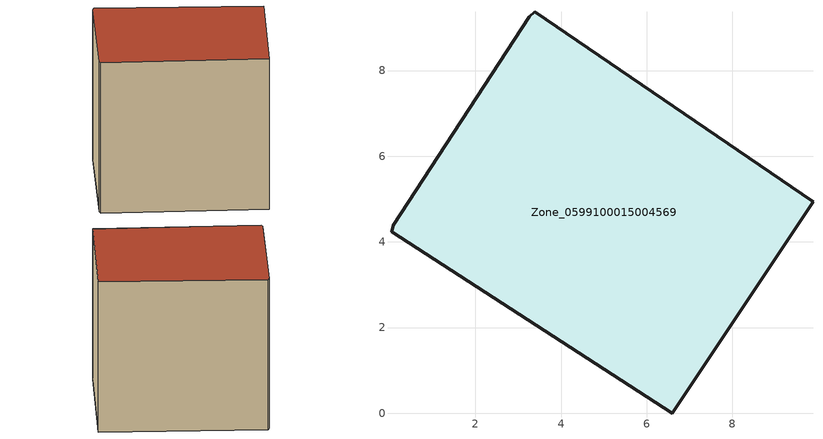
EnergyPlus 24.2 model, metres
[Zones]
Zone_0599100015004569
 floor ground (C_G): 0.04,4.23 0.08,4.38 3.25,9.25 3.38,9.37 9.88,4.93 6.59,0 z0.9
 wall outside (C_F): 3.38,9.37 3.25,9.25 0.08,4.38 0.04,4.23 6.59,0 9.88,4.93 3.38,9.37 z0.9:8.51
 roof outside (C_R): 0.08,4.38 0.04,4.23 6.59,0 9.88,4.93 3.38,9.37 3.25,9.25 z8.51
[BUILDING]
Pand.0599100015004569: North Axis=0; Terrain=City; Loads Convergence Tolerance Value=0.04; Temperature Convergence Tolerance Value=0.4; Solar Distribution=FullExterior; Maximum Number of Warmup Days=25; Minimum Number of Warmup Days=1
[Site:Location]
Rotterdam.The.Hague.AP_ZH_NLD Design_Conditions: Latitude=51.96; Longitude=4.45; Time Zone=1; Elevation=-4.5
[SITE:GROUNDTEMPERATURE:BUILDINGSURFACE]
18, 18, 18, 18, 18, 18, 18, 18, 18, 18, 18, 18
[MATERIAL] Thermal Absorptance=0.9; Solar Absorptance=0.7; Visible Absorptance=0.7
Name | Roughness | Thickness | Conductivity | Density | Specific Heat
G.TI.1965-1974 | MediumSmooth | 0.15 | 0.882353 | 540 | 1210
F.TI.1965-1974 | Rough | 0.3 | 0.697674 | 1920 | 840
R.TI.1965-1974 | MediumRough | 0.2 | 0.232558 | 1500 | 1000
[CONSTRUCTION]
C_G: G.TI.1965-1974
C_F: F.TI.1965-1974
C_R: R.TI.1965-1974
[ZONE]
Zone_0599100015004569: Type=1; Multiplier=1; Ceiling Height=Autocalculate; Volume=Autocalculate; Floor Area=autocalculate; Part of Total Floor Area=Yes
[ZONEINFILTRATION:DESIGNFLOWRATE]
Infil_Zone_0599100015004569: Zone or ZoneList or Space or SpaceList=Zone_0599100015004569; Schedule=AlwaysOn; Design Flow Rate Calculation Method=Flow/Area; Flow Rate per Floor Area=0.003; Constant Term Coefficient=1; Temperature Term Coefficient=0; Velocity Term Coefficient=0; Velocity Squared Term Coefficient=0
[HVACTEMPLATE:ZONE:IDEALLOADSAIRSYSTEM]
Zone_0599100015004569: Maximum Heating Supply Air Temperature=50; Minimum Cooling Supply Air Temperature=13; Maximum Heating Supply Air Humidity Ratio=0.0156; Minimum Cooling Supply Air Humidity Ratio=0.0077; Heating Limit=NoLimit; Cooling Limit=NoLimit; Dehumidification Control Type=ConstantSensibleHeatRatio; Cooling Sensible Heat Ratio=0.7; Dehumidification Setpoint=60; Humidification Control Type=None; Humidification Setpoint=30; Outdoor Air Method=None; Outdoor Air Flow Rate per Person=0.00944; Outdoor Air Flow Rate per Zone Floor Area=0; Outdoor Air Flow Rate per Zone=0; Demand Controlled Ventilation Type=None; Outdoor Air Economizer Type=NoEconomizer; Heat Recovery Type=None; Sensible Heat Recovery Effectiveness=0.7; Latent Heat Recovery Effectiveness=0.65
[ZONECONTROL:THERMOSTAT]
ThermostatControl_Zone_0599100015004569: Zone or ZoneList=Zone_0599100015004569; Control Type Schedule=DualSetpointControlType; Control 1=Thermostat_Zone_0599100015004569; Temperature Difference Between Cutout And Setpoint=0
[THERMOSTATSETPOINT:DUALSETPOINT]
Thermostat_Zone_0599100015004569: Heating Setpoint Temperature Schedule=HeatingSetpoint_Zone_0599100015004569; Cooling Setpoint Temperature Schedule=CoolingSetpoint_Zone_0599100015004569
[SCHEDULE:COMPACT]
HeatingSetpoint_Zone_0599100015004569: Through: 12/31, For: AllDays, Until: 24:00, 21
CoolingSetpoint_Zone_0599100015004569: Through: 12/31, For: AllDays, Until: 24:00, 24
DualSetpointControlType: Through: 12/31, For: AllDays, Until: 24:00, 4
AlwaysOn: Through: 12/31, For: AllDays, Until: 24:00, 1
